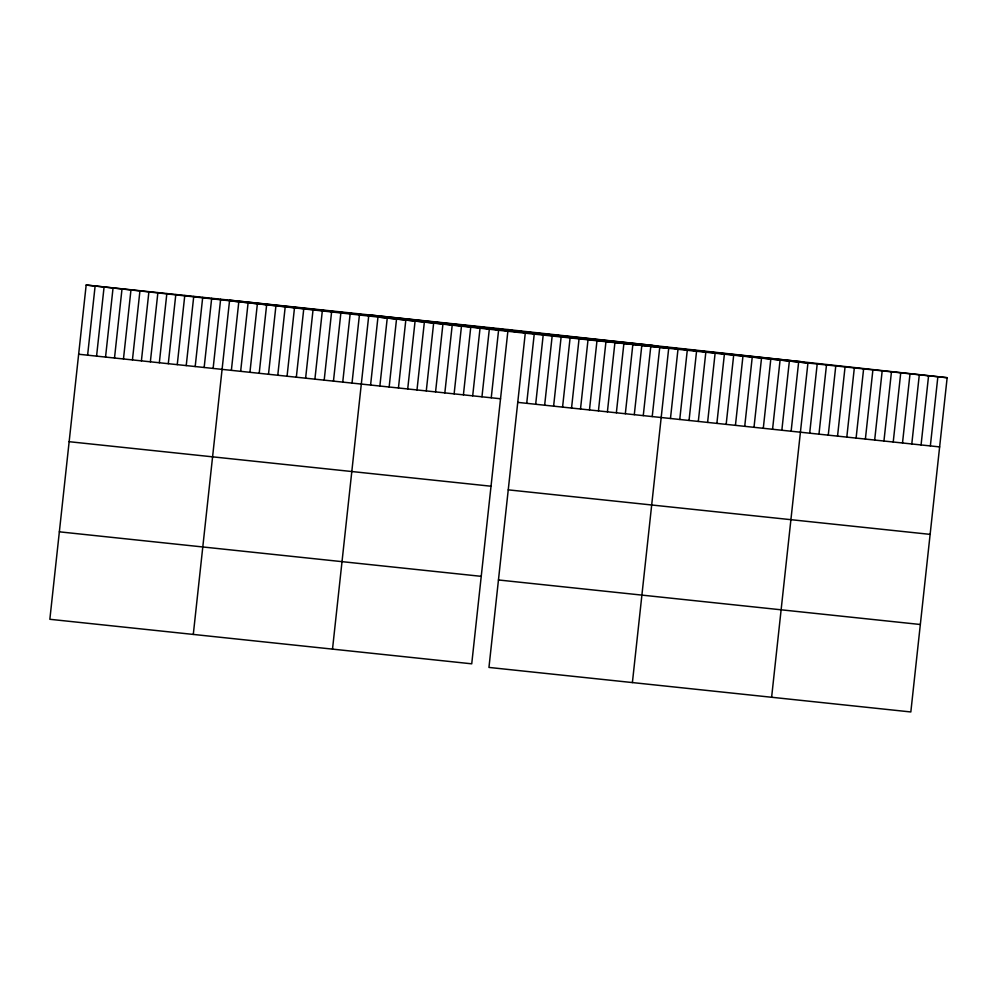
<?xml version="1.0" encoding="UTF-8"?>
<svg xmlns="http://www.w3.org/2000/svg" width="997" height="997" viewBox="0 0 997 997"><rect width="100%" height="100%" fill="white"/><g stroke="black" fill="none" stroke-linecap="round" stroke-linejoin="round"><path stroke-width="1.5" d="M508.046 329.571L86.166 285.042L49.85 619.287L471.731 663.815L508.046 329.571L947.15 377.713L910.834 711.958L488.954 667.429L525.269 333.185L947.15 377.713M87.611 355.181L95.126 285.989M96.572 356.128L104.087 286.937M105.545 357.076L113.06 287.884M114.505 358.023L122.02 288.831M123.466 358.97L130.981 289.778M132.439 359.905L139.954 290.713M141.4 360.852L148.914 291.66M150.36 361.799L157.887 292.607M159.333 362.746L166.848 293.554M168.294 363.693L175.808 294.501M177.254 364.64L184.781 295.448M186.227 365.587L193.742 296.396M195.188 366.535L202.703 297.343M204.161 367.482L211.676 298.29M213.121 368.429L220.636 299.237M193.293 634.428L229.597 300.184L668.7 348.327L632.397 682.571M231.366 370.348L238.881 301.156M240.651 371.333L248.166 302.141M249.935 372.305L257.45 303.125M259.208 373.289L266.722 304.097M268.492 374.274L276.007 305.082M277.777 375.246L285.292 306.054M287.061 376.23L294.576 307.039M296.333 377.202L303.848 308.023M305.618 378.187L313.133 308.995M314.902 379.172L322.417 309.98M324.187 380.144L331.702 310.952M333.459 381.128L340.974 311.936M342.744 382.1L350.259 312.921M352.028 383.085L359.543 313.893M332.512 649.122L368.828 314.878L807.931 363.02L771.616 697.264M370.585 385.041L378.1 315.85M379.869 386.026L387.384 316.834M389.154 386.998L396.669 317.819M398.439 387.983L405.953 318.791M407.711 388.967L415.226 319.775M416.995 389.939L424.51 320.747M426.28 390.924L433.795 321.732M435.564 391.896L443.079 322.716M444.836 392.88L452.364 323.689M454.121 393.865L461.636 324.673M463.406 394.837L470.92 325.645M472.69 395.821L480.205 326.63M481.962 396.794L489.49 327.614M491.247 397.778L498.762 328.586M526.715 403.324L534.23 334.132M535.676 404.271L543.191 335.079M544.649 405.218L552.164 336.026M553.609 406.165L561.124 336.974M562.57 407.112L570.085 337.921M571.543 408.06L579.058 338.868M580.503 408.994L588.018 339.815M589.464 409.941L596.979 340.75M598.437 410.889L605.952 341.697M607.397 411.836L614.912 342.644M616.358 412.783L623.885 343.591M625.331 413.73L632.846 344.538M634.291 414.677L641.806 345.485M643.264 415.624L650.779 346.433M652.225 416.572L659.74 347.38M670.47 418.491L677.985 349.299M679.755 419.475L687.269 350.283M689.039 420.46L696.554 351.268M698.311 421.432L705.826 352.24M707.596 422.416L715.111 353.225M716.88 423.389L724.395 354.197M726.165 424.373L733.68 355.181M735.437 425.358L742.952 356.166M744.722 426.33L752.237 357.138M754.006 427.314L761.521 358.122M763.291 428.286L770.806 359.094M772.563 429.271L780.078 360.079M781.847 430.255L789.362 361.064M791.132 431.227L798.647 362.036M809.689 433.184L817.204 363.992M818.973 434.169L826.488 364.977M828.258 435.153L835.773 365.961M837.542 436.125L845.057 366.933M846.814 437.11L854.329 367.918M856.099 438.082L863.614 368.89M865.384 439.066L872.898 369.875M874.668 440.051L882.183 370.859M883.94 441.023L891.455 371.831M893.225 442.007L900.74 372.816M902.509 442.98L910.024 373.788M911.794 443.964L919.309 374.772M921.066 444.949L928.581 375.757M930.351 445.921L937.865 376.729M231.067 300.932L652.948 345.461M380.356 317.295L802.249 361.824M78.638 354.234L500.531 398.763M517.742 402.377L939.635 446.905M69.142 441.696L491.023 486.224M508.246 489.851L930.126 534.367M59.346 531.825L481.239 576.341M498.45 579.967L920.343 624.496M86.166 285.042L525.269 333.185"/></g></svg>
